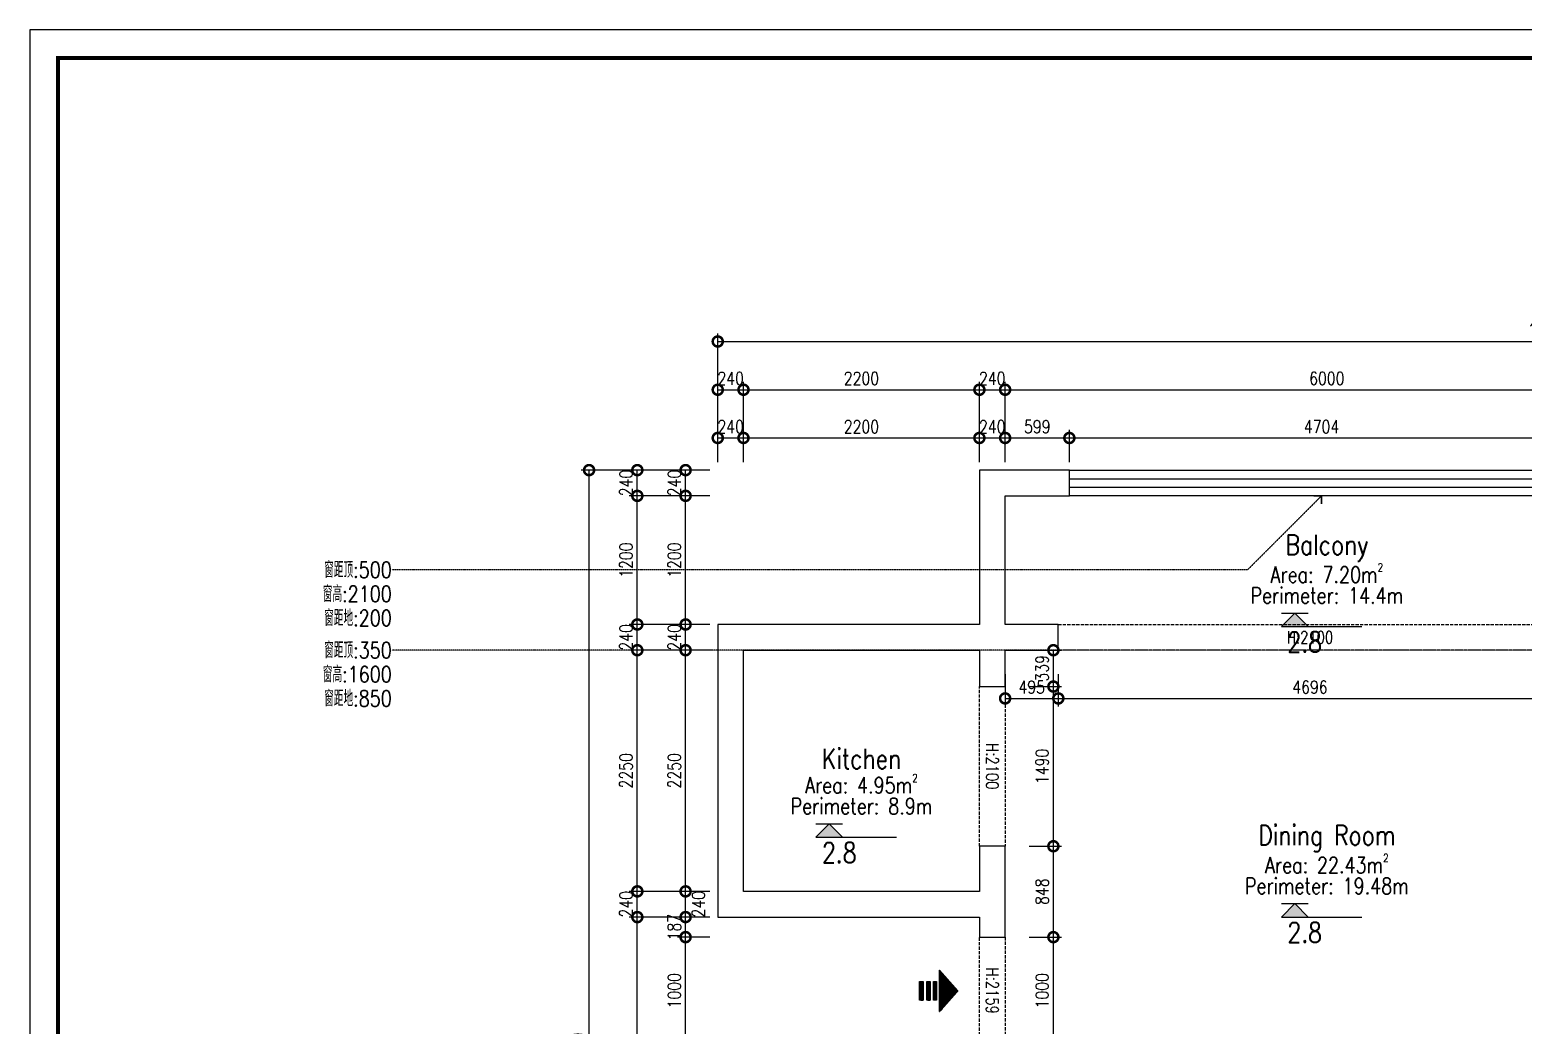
# Model space of a CAD drawing. Header units: millimetres. Extents: x 0 to 211505, y 0 to 22276.
# Drawn here: x 0 to 13926, y 12990 to 22276 of the extents above; entities that cross this region are included whole.
import ezdxf
from ezdxf import colors
from ezdxf.entities.mleader import LeaderData, LeaderLine
from ezdxf.enums import TextEntityAlignment as Align
from ezdxf.math import Vec2, Vec3

# ---------------------------------------------------------------- set-up
doc = ezdxf.new("R2010")
doc.units = ezdxf.units.MM
doc.linetypes.add('DASHED_JURAN', pattern=[3.75, 2.5, -1.25])
doc.linetypes.add('HIDDEN_JURAN', pattern=[1.4, 1, -0.4])
for name, color, linetype in [('P-其他元素', 1, 'Continuous'), ('P-墙体', 160, 'Continuous'), ('P-墙洞', 14, 'HIDDEN_JURAN'), ('P-房间名', 2, 'Continuous'), ('P-房间属性', 2, 'Continuous'), ('P-标注', 44, 'Continuous'), ('P-标高', 1, 'Continuous'), ('P-玻璃窗', 136, 'Continuous'), ('V-文字', 50, 'Continuous')]:
    doc.layers.add(name, color=color, linetype=linetype)
doc.styles.add('标准', font='simplex.shx', dxfattribs={"width": 0.8, "bigfont": 'gbcbig.shx'})
doc.dimstyles.new('sjj_1-075', dxfattribs={"dimscale": 75, "dimtxt": 1.6, "dimasz": 2.5, "dimexe": 1, "dimexo": 1, "dimgap": 0.6, "dimtad": 1, "dimdec": 0, "dimzin": 12, "dimdsep": 46, "dimtxsty": '标准', "dimblk": 'DOTSMALL', "dimblk1": 'DOTSMALL', "dimblk2": 'DOTSMALL', "dimcen": 0.125, "dimclrd": 3, "dimclre": 3, "dimclrt": 14, "dimadec": 0, "dimazin": 0, "dimtfac": 1, "dimtdec": 0, "dimtix": 1, "dimtmove": 2, "dimatfit": 3, "dimldrblk": 'DOTSMALL', "dimfxl": 6, "dimfxlon": 1, "dimtvp": 1, "dimtolj": 1, "dimtzin": 0, "dimarcsym": 0})
pattern_1 = [(135, (-41924.8837, 660.13651), (-0.05303300859, -0.05303300859), [])]

# ---------------------------------------------------------------- blocks, each defined once
blk = doc.blocks.new('sjj_进门方向')
h = blk.add_hatch()
h.set_pattern_fill('ANSI31', color=250, scale=0.6, angle=90, style=0)
h.set_pattern_definition(pattern_1)
h.paths.add_polyline_path([(-192, 9), (0, 180), (193, 9)])
h = blk.add_hatch()
h.set_pattern_fill('ANSI31', color=250, scale=0.6, angle=90, style=0)
h.set_pattern_definition(pattern_1)
h.paths.add_polyline_path([(88, -20), (-87, -20), (-87, -49), (88, -49)])
h = blk.add_hatch()
h.set_pattern_fill('ANSI31', color=250, scale=0.6, angle=90, style=0)
h.set_pattern_definition(pattern_1)
h.paths.add_polyline_path([(-87, -145), (88, -145), (88, -180), (-87, -180)])
h.paths.add_polyline_path([(-87, -81), (88, -81), (88, -110), (-87, -110)])
blk.add_lwpolyline([(-193, 9), (0, 180), (193, 9), (-193, 9)])
for points in [[(-87, -20), (87, -20), (87, -49), (-87, -49)], [(-87, -81), (87, -81), (87, -110), (-87, -110)], [(-87, -145), (87, -145), (87, -180), (-87, -180)]]:
    blk.add_lwpolyline(points, close=True)
blk = doc.blocks.new('_DotSmall')
at = {"color": 0, "linetype": 'ByBlock', "const_width": 0.5}
blk.add_lwpolyline([(-0.0625, 0, 1), (0.0625, 0, 1)], format="xyb", close=True, dxfattribs=at)
blk = doc.blocks.new('*D1277')
at = {"layer": 'DEFPOINTS', "color": 0}
for p in [(5215, 18168), (5665, 18168), (5665, 7258)]:
    blk.add_point(p, dxfattribs=at)
at = {"layer": 'P-标注', "color": 3, "lineweight": -2}
for p, q in [((5590, 18168), (5140, 18168)), ((5215, 7258), (5215, 18168)), ((5590, 7258), (5140, 7258))]:
    blk.add_line(p, q, dxfattribs=at)
at = {"layer": 'P-标注', "color": 3, "lineweight": -2, "xscale": 187.5, "yscale": 187.5, "zscale": 187.5}
for p, rotation in [((5215, 18168), 89.99998127603168), ((5215, 7258), 269.9999812760316)]:
    blk.add_blockref('_DotSmall', p, dxfattribs=dict(at, rotation=rotation))
at = {"layer": 'P-标注', "color": 14, "insert": (5110, 12713), "char_height": 120, "attachment_point": 5, "rotation": 90, "style": '标准'}
blk.add_mtext('\\A1;10910', dxfattribs=at)
blk = doc.blocks.new('*D1278')
at = {"layer": 'DEFPOINTS', "color": 0}
for p in [(21935, 19368), (6415, 18918), (21935, 18918)]:
    blk.add_point(p, dxfattribs=at)
at = {"layer": 'P-标注', "color": 3, "lineweight": -2}
for p, q in [((6415, 18993), (6415, 19443)), ((6415, 19368), (21935, 19368)), ((21935, 18993), (21935, 19443))]:
    blk.add_line(p, q, dxfattribs=at)
at = {"layer": 'P-标注', "color": 3, "lineweight": -2, "xscale": 187.5, "yscale": 187.5, "zscale": 187.5, "rotation": 180}
blk.add_blockref('_DotSmall', (6415, 19368), dxfattribs=at)
at = {"layer": 'P-标注', "color": 3, "lineweight": -2, "xscale": 187.5, "yscale": 187.5, "zscale": 187.5}
blk.add_blockref('_DotSmall', (21935, 19368), dxfattribs=at)
at = {"layer": 'P-标注', "color": 14, "insert": (14175, 19473), "char_height": 120, "attachment_point": 5, "style": '标准'}
blk.add_mtext('\\A1;15520', dxfattribs=at)
blk = doc.blocks.new('*D1281')
at = {"layer": 'DEFPOINTS', "color": 0}
for p in [(5665, 13998), (6115, 13998), (6115, 7258)]:
    blk.add_point(p, dxfattribs=at)
at = {"layer": 'P-标注', "color": 3, "lineweight": -2}
for p, q in [((6040, 13998), (5590, 13998)), ((5665, 7258), (5665, 13998)), ((6040, 7258), (5590, 7258))]:
    blk.add_line(p, q, dxfattribs=at)
at = {"layer": 'P-标注', "color": 3, "lineweight": -2, "xscale": 187.5, "yscale": 187.5, "zscale": 187.5}
for p, rotation in [((5665, 13998), 89.99998127603168), ((5665, 7258), 269.9999812760316)]:
    blk.add_blockref('_DotSmall', p, dxfattribs=dict(at, rotation=rotation))
at = {"layer": 'P-标注', "color": 14, "insert": (5560, 10628), "char_height": 120, "attachment_point": 5, "rotation": 90, "style": '标准'}
blk.add_mtext('\\A1;6740', dxfattribs=at)
blk = doc.blocks.new('*D1282')
at = {"layer": 'DEFPOINTS', "color": 0}
for p in [(5665, 14238), (6115, 14238), (6115, 13998)]:
    blk.add_point(p, dxfattribs=at)
at = {"layer": 'P-标注', "color": 3, "lineweight": -2}
for p, q in [((6040, 14238), (5590, 14238)), ((5665, 13998), (5665, 14238)), ((6040, 13998), (5590, 13998))]:
    blk.add_line(p, q, dxfattribs=at)
at = {"layer": 'P-标注', "color": 3, "lineweight": -2, "xscale": 187.5, "yscale": 187.5, "zscale": 187.5}
for p, rotation in [((5665, 14238), 269.9999812760317), ((5665, 13998), 89.99998127603172)]:
    blk.add_blockref('_DotSmall', p, dxfattribs=dict(at, rotation=rotation))
at = {"layer": 'P-标注', "color": 14, "insert": (5560, 14118), "char_height": 120, "attachment_point": 5, "rotation": 90, "style": '标准'}
blk.add_mtext('\\A1;240', dxfattribs=at)
blk = doc.blocks.new('*D1283')
at = {"layer": 'DEFPOINTS', "color": 0}
for p in [(5665, 16488), (6115, 16488), (6115, 14238)]:
    blk.add_point(p, dxfattribs=at)
at = {"layer": 'P-标注', "color": 3, "lineweight": -2}
for p, q in [((6040, 16488), (5590, 16488)), ((5665, 14238), (5665, 16488)), ((6040, 14238), (5590, 14238))]:
    blk.add_line(p, q, dxfattribs=at)
at = {"layer": 'P-标注', "color": 3, "lineweight": -2, "xscale": 187.5, "yscale": 187.5, "zscale": 187.5}
for p, rotation in [((5665, 16488), 89.99998127603168), ((5665, 14238), 269.9999812760316)]:
    blk.add_blockref('_DotSmall', p, dxfattribs=dict(at, rotation=rotation))
at = {"layer": 'P-标注', "color": 14, "insert": (5560, 15363), "char_height": 120, "attachment_point": 5, "rotation": 90, "style": '标准'}
blk.add_mtext('\\A1;2250', dxfattribs=at)
blk = doc.blocks.new('*D1284')
at = {"layer": 'DEFPOINTS', "color": 0}
for p in [(5665, 16728), (6115, 16728), (6115, 16488)]:
    blk.add_point(p, dxfattribs=at)
at = {"layer": 'P-标注', "color": 3, "lineweight": -2}
for p, q in [((6040, 16728), (5590, 16728)), ((5665, 16488), (5665, 16728)), ((6040, 16488), (5590, 16488))]:
    blk.add_line(p, q, dxfattribs=at)
at = {"layer": 'P-标注', "color": 3, "lineweight": -2, "xscale": 187.5, "yscale": 187.5, "zscale": 187.5}
for p, rotation in [((5665, 16728), 269.9999812760317), ((5665, 16488), 89.99998127603172)]:
    blk.add_blockref('_DotSmall', p, dxfattribs=dict(at, rotation=rotation))
at = {"layer": 'P-标注', "color": 14, "insert": (5560, 16608), "char_height": 120, "attachment_point": 5, "rotation": 90, "style": '标准'}
blk.add_mtext('\\A1;240', dxfattribs=at)
blk = doc.blocks.new('*D1285')
at = {"layer": 'DEFPOINTS', "color": 0}
for p in [(5665, 17928), (6115, 17928), (6115, 16728)]:
    blk.add_point(p, dxfattribs=at)
at = {"layer": 'P-标注', "color": 3, "lineweight": -2}
for p, q in [((6040, 17928), (5590, 17928)), ((5665, 16728), (5665, 17928)), ((6040, 16728), (5590, 16728))]:
    blk.add_line(p, q, dxfattribs=at)
at = {"layer": 'P-标注', "color": 3, "lineweight": -2, "xscale": 187.5, "yscale": 187.5, "zscale": 187.5}
for p, rotation in [((5665, 17928), 89.99998127603168), ((5665, 16728), 269.9999812760317)]:
    blk.add_blockref('_DotSmall', p, dxfattribs=dict(at, rotation=rotation))
at = {"layer": 'P-标注', "color": 14, "insert": (5560, 17328), "char_height": 120, "attachment_point": 5, "rotation": 90, "style": '标准'}
blk.add_mtext('\\A1;1200', dxfattribs=at)
blk = doc.blocks.new('*D1286')
at = {"layer": 'DEFPOINTS', "color": 0}
for p in [(5665, 18168), (6115, 18168), (6115, 17928)]:
    blk.add_point(p, dxfattribs=at)
at = {"layer": 'P-标注', "color": 3, "lineweight": -2}
for p, q in [((6040, 18168), (5590, 18168)), ((5665, 17928), (5665, 18168)), ((6040, 17928), (5590, 17928))]:
    blk.add_line(p, q, dxfattribs=at)
at = {"layer": 'P-标注', "color": 3, "lineweight": -2, "xscale": 187.5, "yscale": 187.5, "zscale": 187.5}
for p, rotation in [((5665, 18168), 269.9999812760317), ((5665, 17928), 89.99998127603172)]:
    blk.add_blockref('_DotSmall', p, dxfattribs=dict(at, rotation=rotation))
at = {"layer": 'P-标注', "color": 14, "insert": (5560, 18048), "char_height": 120, "attachment_point": 5, "rotation": 90, "style": '标准'}
blk.add_mtext('\\A1;240', dxfattribs=at)
blk = doc.blocks.new('*D1287')
at = {"layer": 'DEFPOINTS', "color": 0}
for p in [(6655, 18918), (6415, 18468), (6655, 18468)]:
    blk.add_point(p, dxfattribs=at)
at = {"layer": 'P-标注', "color": 3, "lineweight": -2}
for p, q in [((6415, 18543), (6415, 18993)), ((6655, 18543), (6655, 18993)), ((6415, 18918), (6655, 18918))]:
    blk.add_line(p, q, dxfattribs=at)
at = {"layer": 'P-标注', "color": 3, "lineweight": -2, "xscale": 187.5, "yscale": 187.5, "zscale": 187.5}
blk.add_blockref('_DotSmall', (6415, 18918), dxfattribs=at)
at = {"layer": 'P-标注', "color": 3, "lineweight": -2, "xscale": 187.5, "yscale": 187.5, "zscale": 187.5, "rotation": 180}
blk.add_blockref('_DotSmall', (6655, 18918), dxfattribs=at)
at = {"layer": 'P-标注', "color": 14, "insert": (6535, 19023), "char_height": 120, "attachment_point": 5, "style": '标准'}
blk.add_mtext('\\A1;240', dxfattribs=at)
blk = doc.blocks.new('*D1288')
at = {"layer": 'DEFPOINTS', "color": 0}
for p in [(8855, 18918), (6655, 18468), (8855, 18468)]:
    blk.add_point(p, dxfattribs=at)
at = {"layer": 'P-标注', "color": 3, "lineweight": -2}
for p, q in [((6655, 18543), (6655, 18993)), ((8855, 18543), (8855, 18993)), ((6655, 18918), (8855, 18918))]:
    blk.add_line(p, q, dxfattribs=at)
at = {"layer": 'P-标注', "color": 3, "lineweight": -2, "xscale": 187.5, "yscale": 187.5, "zscale": 187.5, "rotation": 180}
blk.add_blockref('_DotSmall', (6655, 18918), dxfattribs=at)
at = {"layer": 'P-标注', "color": 3, "lineweight": -2, "xscale": 187.5, "yscale": 187.5, "zscale": 187.5}
blk.add_blockref('_DotSmall', (8855, 18918), dxfattribs=at)
at = {"layer": 'P-标注', "color": 14, "insert": (7755, 19023), "char_height": 120, "attachment_point": 5, "style": '标准'}
blk.add_mtext('\\A1;2200', dxfattribs=at)
blk = doc.blocks.new('*D1289')
at = {"layer": 'DEFPOINTS', "color": 0}
for p in [(9095, 18918), (8855, 18468), (9095, 18468)]:
    blk.add_point(p, dxfattribs=at)
at = {"layer": 'P-标注', "color": 3, "lineweight": -2}
for p, q in [((8855, 18543), (8855, 18993)), ((9095, 18543), (9095, 18993)), ((8855, 18918), (9095, 18918))]:
    blk.add_line(p, q, dxfattribs=at)
at = {"layer": 'P-标注', "color": 3, "lineweight": -2, "xscale": 187.5, "yscale": 187.5, "zscale": 187.5}
blk.add_blockref('_DotSmall', (8855, 18918), dxfattribs=at)
at = {"layer": 'P-标注', "color": 3, "lineweight": -2, "xscale": 187.5, "yscale": 187.5, "zscale": 187.5, "rotation": 180}
blk.add_blockref('_DotSmall', (9095, 18918), dxfattribs=at)
at = {"layer": 'P-标注', "color": 14, "insert": (8975, 19023), "char_height": 120, "attachment_point": 5, "style": '标准'}
blk.add_mtext('\\A1;240', dxfattribs=at)
blk = doc.blocks.new('*D1290')
at = {"layer": 'DEFPOINTS', "color": 0}
for p in [(15095, 18918), (9095, 18468), (15095, 18468)]:
    blk.add_point(p, dxfattribs=at)
at = {"layer": 'P-标注', "color": 3, "lineweight": -2}
for p, q in [((9095, 18543), (9095, 18993)), ((15095, 18543), (15095, 18993)), ((9095, 18918), (15095, 18918))]:
    blk.add_line(p, q, dxfattribs=at)
at = {"layer": 'P-标注', "color": 3, "lineweight": -2, "xscale": 187.5, "yscale": 187.5, "zscale": 187.5, "rotation": 180}
blk.add_blockref('_DotSmall', (9095, 18918), dxfattribs=at)
at = {"layer": 'P-标注', "color": 3, "lineweight": -2, "xscale": 187.5, "yscale": 187.5, "zscale": 187.5}
blk.add_blockref('_DotSmall', (15095, 18918), dxfattribs=at)
at = {"layer": 'P-标注', "color": 14, "insert": (12095, 19023), "char_height": 120, "attachment_point": 5, "style": '标准'}
blk.add_mtext('\\A1;6000', dxfattribs=at)
blk = doc.blocks.new('*D1316')
at = {"layer": 'DEFPOINTS', "color": 0}
for p in [(6115, 13811), (6415, 13811), (6415, 12811)]:
    blk.add_point(p, dxfattribs=at)
at = {"layer": 'P-标注', "color": 3, "lineweight": -2}
for p, q in [((6340, 13811), (6040, 13811)), ((6115, 12811), (6115, 13811)), ((6340, 12811), (6040, 12811))]:
    blk.add_line(p, q, dxfattribs=at)
at = {"layer": 'P-标注', "color": 3, "lineweight": -2, "xscale": 187.5, "yscale": 187.5, "zscale": 187.5}
for p, rotation in [((6115, 13811), 89.99998127603165), ((6115, 12811), 269.9999812760316)]:
    blk.add_blockref('_DotSmall', p, dxfattribs=dict(at, rotation=rotation))
at = {"layer": 'P-标注', "color": 14, "insert": (6010, 13311), "char_height": 120, "attachment_point": 5, "rotation": 90, "style": '标准'}
blk.add_mtext('\\A1;1000', dxfattribs=at)
blk = doc.blocks.new('*D1317')
at = {"layer": 'DEFPOINTS', "color": 0}
for p in [(6115, 13998), (6415, 13998), (6415, 13811)]:
    blk.add_point(p, dxfattribs=at)
at = {"layer": 'P-标注', "color": 3, "lineweight": -2}
for p, q in [((6340, 13998), (6040, 13998)), ((6115, 13811), (6115, 13998)), ((6340, 13811), (6040, 13811))]:
    blk.add_line(p, q, dxfattribs=at)
at = {"layer": 'P-标注', "color": 3, "lineweight": -2, "xscale": 187.5, "yscale": 187.5, "zscale": 187.5}
for p, rotation in [((6115, 13998), 269.9999812760316), ((6115, 13811), 89.99998127603162)]:
    blk.add_blockref('_DotSmall', p, dxfattribs=dict(at, rotation=rotation))
at = {"layer": 'P-标注', "color": 14, "insert": (6010, 13904), "char_height": 120, "attachment_point": 5, "rotation": 90, "style": '标准'}
blk.add_mtext('\\A1;187', dxfattribs=at)
blk = doc.blocks.new('*D1318')
at = {"layer": 'DEFPOINTS', "color": 0}
for p in [(6115, 14238), (6415, 14238), (6415, 13998)]:
    blk.add_point(p, dxfattribs=at)
at = {"layer": 'P-标注', "color": 3, "lineweight": -2}
for p, q in [((6340, 14238), (6040, 14238)), ((6115, 13998), (6115, 14238)), ((6340, 13998), (6040, 13998))]:
    blk.add_line(p, q, dxfattribs=at)
at = {"layer": 'P-标注', "color": 3, "lineweight": -2, "xscale": 187.5, "yscale": 187.5, "zscale": 187.5}
for p, rotation in [((6115, 14238), 89.99998127603172), ((6115, 13998), 269.9999812760317)]:
    blk.add_blockref('_DotSmall', p, dxfattribs=dict(at, rotation=rotation))
at = {"layer": 'P-标注', "color": 14, "insert": (6235, 14118), "char_height": 120, "attachment_point": 5, "rotation": 90, "style": '标准'}
blk.add_mtext('\\A1;240', dxfattribs=at)
blk = doc.blocks.new('*D1319')
at = {"layer": 'DEFPOINTS', "color": 0}
for p in [(6115, 16488), (6415, 16488), (6415, 14238)]:
    blk.add_point(p, dxfattribs=at)
at = {"layer": 'P-标注', "color": 3, "lineweight": -2}
for p, q in [((6340, 16488), (6040, 16488)), ((6115, 14238), (6115, 16488)), ((6340, 14238), (6040, 14238))]:
    blk.add_line(p, q, dxfattribs=at)
at = {"layer": 'P-标注', "color": 3, "lineweight": -2, "xscale": 187.5, "yscale": 187.5, "zscale": 187.5}
for p, rotation in [((6115, 16488), 89.99998127603168), ((6115, 14238), 269.9999812760316)]:
    blk.add_blockref('_DotSmall', p, dxfattribs=dict(at, rotation=rotation))
at = {"layer": 'P-标注', "color": 14, "insert": (6010, 15363), "char_height": 120, "attachment_point": 5, "rotation": 90, "style": '标准'}
blk.add_mtext('\\A1;2250', dxfattribs=at)
blk = doc.blocks.new('*D1320')
at = {"layer": 'DEFPOINTS', "color": 0}
for p in [(6115, 16728), (6415, 16728), (6415, 16488)]:
    blk.add_point(p, dxfattribs=at)
at = {"layer": 'P-标注', "color": 3, "lineweight": -2}
for p, q in [((6340, 16728), (6040, 16728)), ((6115, 16488), (6115, 16728)), ((6340, 16488), (6040, 16488))]:
    blk.add_line(p, q, dxfattribs=at)
at = {"layer": 'P-标注', "color": 3, "lineweight": -2, "xscale": 187.5, "yscale": 187.5, "zscale": 187.5}
for p, rotation in [((6115, 16728), 269.9999812760317), ((6115, 16488), 89.99998127603172)]:
    blk.add_blockref('_DotSmall', p, dxfattribs=dict(at, rotation=rotation))
at = {"layer": 'P-标注', "color": 14, "insert": (6010, 16608), "char_height": 120, "attachment_point": 5, "rotation": 90, "style": '标准'}
blk.add_mtext('\\A1;240', dxfattribs=at)
blk = doc.blocks.new('*D1321')
at = {"layer": 'DEFPOINTS', "color": 0}
for p in [(6115, 17928), (6415, 17928), (6415, 16728)]:
    blk.add_point(p, dxfattribs=at)
at = {"layer": 'P-标注', "color": 3, "lineweight": -2}
for p, q in [((6340, 17928), (6040, 17928)), ((6115, 16728), (6115, 17928)), ((6340, 16728), (6040, 16728))]:
    blk.add_line(p, q, dxfattribs=at)
at = {"layer": 'P-标注', "color": 3, "lineweight": -2, "xscale": 187.5, "yscale": 187.5, "zscale": 187.5}
for p, rotation in [((6115, 17928), 89.99998127603168), ((6115, 16728), 269.9999812760317)]:
    blk.add_blockref('_DotSmall', p, dxfattribs=dict(at, rotation=rotation))
at = {"layer": 'P-标注', "color": 14, "insert": (6010, 17328), "char_height": 120, "attachment_point": 5, "rotation": 90, "style": '标准'}
blk.add_mtext('\\A1;1200', dxfattribs=at)
blk = doc.blocks.new('*D1322')
at = {"layer": 'DEFPOINTS', "color": 0}
for p in [(6115, 18168), (6415, 18168), (6415, 17928)]:
    blk.add_point(p, dxfattribs=at)
at = {"layer": 'P-标注', "color": 3, "lineweight": -2}
for p, q in [((6340, 18168), (6040, 18168)), ((6115, 17928), (6115, 18168)), ((6340, 17928), (6040, 17928))]:
    blk.add_line(p, q, dxfattribs=at)
at = {"layer": 'P-标注', "color": 3, "lineweight": -2, "xscale": 187.5, "yscale": 187.5, "zscale": 187.5}
for p, rotation in [((6115, 18168), 269.9999812760317), ((6115, 17928), 89.99998127603172)]:
    blk.add_blockref('_DotSmall', p, dxfattribs=dict(at, rotation=rotation))
at = {"layer": 'P-标注', "color": 14, "insert": (6010, 18048), "char_height": 120, "attachment_point": 5, "rotation": 90, "style": '标准'}
blk.add_mtext('\\A1;240', dxfattribs=at)
blk = doc.blocks.new('*D1323')
at = {"layer": 'DEFPOINTS', "color": 0}
for p in [(6655, 18468), (6415, 18168), (6655, 18168)]:
    blk.add_point(p, dxfattribs=at)
at = {"layer": 'P-标注', "color": 3, "lineweight": -2}
for p, q in [((6415, 18243), (6415, 18543)), ((6655, 18243), (6655, 18543)), ((6415, 18468), (6655, 18468))]:
    blk.add_line(p, q, dxfattribs=at)
at = {"layer": 'P-标注', "color": 3, "lineweight": -2, "xscale": 187.5, "yscale": 187.5, "zscale": 187.5}
blk.add_blockref('_DotSmall', (6415, 18468), dxfattribs=at)
at = {"layer": 'P-标注', "color": 3, "lineweight": -2, "xscale": 187.5, "yscale": 187.5, "zscale": 187.5, "rotation": 180}
blk.add_blockref('_DotSmall', (6655, 18468), dxfattribs=at)
at = {"layer": 'P-标注', "color": 14, "insert": (6535, 18573), "char_height": 120, "attachment_point": 5, "style": '标准'}
blk.add_mtext('\\A1;240', dxfattribs=at)
blk = doc.blocks.new('*D1324')
at = {"layer": 'DEFPOINTS', "color": 0}
for p in [(8855, 18468), (6655, 18168), (8855, 18168)]:
    blk.add_point(p, dxfattribs=at)
at = {"layer": 'P-标注', "color": 3, "lineweight": -2}
for p, q in [((6655, 18243), (6655, 18543)), ((8855, 18243), (8855, 18543)), ((6655, 18468), (8855, 18468))]:
    blk.add_line(p, q, dxfattribs=at)
at = {"layer": 'P-标注', "color": 3, "lineweight": -2, "xscale": 187.5, "yscale": 187.5, "zscale": 187.5, "rotation": 180}
blk.add_blockref('_DotSmall', (6655, 18468), dxfattribs=at)
at = {"layer": 'P-标注', "color": 3, "lineweight": -2, "xscale": 187.5, "yscale": 187.5, "zscale": 187.5}
blk.add_blockref('_DotSmall', (8855, 18468), dxfattribs=at)
at = {"layer": 'P-标注', "color": 14, "insert": (7755, 18573), "char_height": 120, "attachment_point": 5, "style": '标准'}
blk.add_mtext('\\A1;2200', dxfattribs=at)
blk = doc.blocks.new('*D1325')
at = {"layer": 'DEFPOINTS', "color": 0}
for p in [(9095, 18468), (8855, 18168), (9095, 18168)]:
    blk.add_point(p, dxfattribs=at)
at = {"layer": 'P-标注', "color": 3, "lineweight": -2}
for p, q in [((8855, 18243), (8855, 18543)), ((9095, 18243), (9095, 18543)), ((8855, 18468), (9095, 18468))]:
    blk.add_line(p, q, dxfattribs=at)
at = {"layer": 'P-标注', "color": 3, "lineweight": -2, "xscale": 187.5, "yscale": 187.5, "zscale": 187.5}
blk.add_blockref('_DotSmall', (8855, 18468), dxfattribs=at)
at = {"layer": 'P-标注', "color": 3, "lineweight": -2, "xscale": 187.5, "yscale": 187.5, "zscale": 187.5, "rotation": 180}
blk.add_blockref('_DotSmall', (9095, 18468), dxfattribs=at)
at = {"layer": 'P-标注', "color": 14, "insert": (8975, 18573), "char_height": 120, "attachment_point": 5, "style": '标准'}
blk.add_mtext('\\A1;240', dxfattribs=at)
blk = doc.blocks.new('*D1326')
at = {"layer": 'DEFPOINTS', "color": 0}
for p in [(9694, 18468), (9095, 18168), (9694, 18168)]:
    blk.add_point(p, dxfattribs=at)
at = {"layer": 'P-标注', "color": 3, "lineweight": -2}
for p, q in [((9095, 18243), (9095, 18543)), ((9694, 18243), (9694, 18543)), ((9095, 18468), (9694, 18468))]:
    blk.add_line(p, q, dxfattribs=at)
at = {"layer": 'P-标注', "color": 3, "lineweight": -2, "xscale": 187.5, "yscale": 187.5, "zscale": 187.5, "rotation": 180}
blk.add_blockref('_DotSmall', (9095, 18468), dxfattribs=at)
at = {"layer": 'P-标注', "color": 3, "lineweight": -2, "xscale": 187.5, "yscale": 187.5, "zscale": 187.5}
blk.add_blockref('_DotSmall', (9694, 18468), dxfattribs=at)
at = {"layer": 'P-标注', "color": 14, "insert": (9395, 18573), "char_height": 120, "attachment_point": 5, "style": '标准'}
blk.add_mtext('\\A1;599', dxfattribs=at)
blk = doc.blocks.new('*D1327')
at = {"layer": 'DEFPOINTS', "color": 0}
for p in [(14398, 18468), (9694, 18168), (14398, 18168)]:
    blk.add_point(p, dxfattribs=at)
at = {"layer": 'P-标注', "color": 3, "lineweight": -2}
for p, q in [((9694, 18243), (9694, 18543)), ((14398, 18243), (14398, 18543)), ((9694, 18468), (14398, 18468))]:
    blk.add_line(p, q, dxfattribs=at)
at = {"layer": 'P-标注', "color": 3, "lineweight": -2, "xscale": 187.5, "yscale": 187.5, "zscale": 187.5, "rotation": 180}
blk.add_blockref('_DotSmall', (9694, 18468), dxfattribs=at)
at = {"layer": 'P-标注', "color": 3, "lineweight": -2, "xscale": 187.5, "yscale": 187.5, "zscale": 187.5}
blk.add_blockref('_DotSmall', (14398, 18468), dxfattribs=at)
at = {"layer": 'P-标注', "color": 14, "insert": (12046, 18573), "char_height": 120, "attachment_point": 5, "style": '标准'}
blk.add_mtext('\\A1;4704', dxfattribs=at)
blk = doc.blocks.new('*D1364')
at = {"layer": 'DEFPOINTS', "color": 0}
for p in [(9245, 13811), (9545, 13811), (9245, 12811)]:
    blk.add_point(p, dxfattribs=at)
at = {"layer": 'P-标注', "color": 3, "lineweight": -2}
for p, q in [((9320, 13811), (9620, 13811)), ((9545, 12811), (9545, 13811)), ((9320, 12811), (9620, 12811))]:
    blk.add_line(p, q, dxfattribs=at)
at = {"layer": 'P-标注', "color": 3, "lineweight": -2, "xscale": 187.5, "yscale": 187.5, "zscale": 187.5}
for p, rotation in [((9545, 13811), 89.9999812760317), ((9545, 12811), 269.9999812760317)]:
    blk.add_blockref('_DotSmall', p, dxfattribs=dict(at, rotation=rotation))
at = {"layer": 'P-标注', "color": 14, "insert": (9440, 13311), "char_height": 120, "attachment_point": 5, "rotation": 90, "style": '标准'}
blk.add_mtext('\\A1;1000', dxfattribs=at)
blk = doc.blocks.new('*D1365')
at = {"layer": 'DEFPOINTS', "color": 0}
for p in [(9245, 14659), (9545, 14659), (9245, 13811)]:
    blk.add_point(p, dxfattribs=at)
at = {"layer": 'P-标注', "color": 3, "lineweight": -2}
for p, q in [((9320, 14659), (9620, 14659)), ((9545, 13811), (9545, 14659)), ((9320, 13811), (9620, 13811))]:
    blk.add_line(p, q, dxfattribs=at)
at = {"layer": 'P-标注', "color": 3, "lineweight": -2, "xscale": 187.5, "yscale": 187.5, "zscale": 187.5}
for p, rotation in [((9545, 14659), 89.99998127603165), ((9545, 13811), 269.9999812760316)]:
    blk.add_blockref('_DotSmall', p, dxfattribs=dict(at, rotation=rotation))
at = {"layer": 'P-标注', "color": 14, "insert": (9440, 14235), "char_height": 120, "attachment_point": 5, "rotation": 90, "style": '标准'}
blk.add_mtext('\\A1;848', dxfattribs=at)
blk = doc.blocks.new('*D1366')
at = {"layer": 'DEFPOINTS', "color": 0}
for p in [(9245, 16149), (9545, 16149), (9245, 14659)]:
    blk.add_point(p, dxfattribs=at)
at = {"layer": 'P-标注', "color": 3, "lineweight": -2}
for p, q in [((9320, 16149), (9620, 16149)), ((9545, 14659), (9545, 16149)), ((9320, 14659), (9620, 14659))]:
    blk.add_line(p, q, dxfattribs=at)
at = {"layer": 'P-标注', "color": 3, "lineweight": -2, "xscale": 187.5, "yscale": 187.5, "zscale": 187.5}
for p, rotation in [((9545, 16149), 89.99998127603163), ((9545, 14659), 269.9999812760316)]:
    blk.add_blockref('_DotSmall', p, dxfattribs=dict(at, rotation=rotation))
at = {"layer": 'P-标注', "color": 14, "insert": (9440, 15404), "char_height": 120, "attachment_point": 5, "rotation": 90, "style": '标准'}
blk.add_mtext('\\A1;1490', dxfattribs=at)
blk = doc.blocks.new('*D1367')
at = {"layer": 'DEFPOINTS', "color": 0}
for p in [(9245, 16488), (9545, 16488), (9245, 16149)]:
    blk.add_point(p, dxfattribs=at)
at = {"layer": 'P-标注', "color": 3, "lineweight": -2}
for p, q in [((9320, 16488), (9620, 16488)), ((9545, 16149), (9545, 16488)), ((9320, 16149), (9620, 16149))]:
    blk.add_line(p, q, dxfattribs=at)
at = {"layer": 'P-标注', "color": 3, "lineweight": -2, "xscale": 187.5, "yscale": 187.5, "zscale": 187.5}
for p, rotation in [((9545, 16488), 89.99998127603159), ((9545, 16149), 269.9999812760316)]:
    blk.add_blockref('_DotSmall', p, dxfattribs=dict(at, rotation=rotation))
at = {"layer": 'P-标注', "color": 14, "insert": (9440, 16319), "char_height": 120, "attachment_point": 5, "rotation": 90, "style": '标准'}
blk.add_mtext('\\A1;339', dxfattribs=at)
blk = doc.blocks.new('*D1368')
at = {"layer": 'DEFPOINTS', "color": 0}
for p in [(9095, 16338), (9591, 16338), (9591, 16038)]:
    blk.add_point(p, dxfattribs=at)
at = {"layer": 'P-标注', "color": 3, "lineweight": -2}
for p, q in [((9095, 16263), (9095, 15963)), ((9591, 16263), (9591, 15963)), ((9095, 16038), (9591, 16038))]:
    blk.add_line(p, q, dxfattribs=at)
at = {"layer": 'P-标注', "color": 3, "lineweight": -2, "xscale": 187.5, "yscale": 187.5, "zscale": 187.5, "rotation": 180}
blk.add_blockref('_DotSmall', (9095, 16038), dxfattribs=at)
at = {"layer": 'P-标注', "color": 3, "lineweight": -2, "xscale": 187.5, "yscale": 187.5, "zscale": 187.5}
blk.add_blockref('_DotSmall', (9591, 16038), dxfattribs=at)
at = {"layer": 'P-标注', "color": 14, "insert": (9343, 16143), "char_height": 120, "attachment_point": 5, "style": '标准'}
blk.add_mtext('\\A1;495', dxfattribs=at)
blk = doc.blocks.new('*D1369')
at = {"layer": 'DEFPOINTS', "color": 0}
for p in [(9591, 16338), (14286, 16338), (14286, 16038)]:
    blk.add_point(p, dxfattribs=at)
at = {"layer": 'P-标注', "color": 3, "lineweight": -2}
for p, q in [((9591, 16263), (9591, 15963)), ((14286, 16263), (14286, 15963)), ((9591, 16038), (14286, 16038))]:
    blk.add_line(p, q, dxfattribs=at)
at = {"layer": 'P-标注', "color": 3, "lineweight": -2, "xscale": 187.5, "yscale": 187.5, "zscale": 187.5, "rotation": 180}
blk.add_blockref('_DotSmall', (9591, 16038), dxfattribs=at)
at = {"layer": 'P-标注', "color": 3, "lineweight": -2, "xscale": 187.5, "yscale": 187.5, "zscale": 187.5}
blk.add_blockref('_DotSmall', (14286, 16038), dxfattribs=at)
at = {"layer": 'P-标注', "color": 14, "insert": (11938, 16143), "char_height": 120, "attachment_point": 5, "style": '标准'}
blk.add_mtext('\\A1;4696', dxfattribs=at)
blk = doc.blocks.new('home_blk_120')
at = {"layer": 'P-玻璃窗'}
blk.add_lwpolyline([(155518.845291, 29455), (160222.724215, 29455), (160222.724215, 29215), (155518.845291, 29215)], close=True, dxfattribs=at)
for points in [[(155518.845291, 29375), (160222.724215, 29375)], [(155518.845291, 29295), (160222.724215, 29295)]]:
    blk.add_lwpolyline(points, dxfattribs=at)
blk = doc.blocks.new('sjj_顶面高度2')
h = blk.add_hatch(color=14)
h.dxf.hatch_style = 1
h.paths.add_polyline_path([(0, 0), (-1.66, -1.66), (1.66, -1.66)])
at = {"color": 1}
for p, q in [((0, 0), (-1.66, -1.66)), ((-1.66, 0), (1.66, 0)), ((0, 0), (1.66, -1.66)), ((-1.66, -1.66), (8.35, -1.66))]:
    blk.add_line(p, q, dxfattribs=at)
at = {"color": 50, "transparency": 33554687, "style": '标准', "width": 0.8}
blk.add_attdef('t_顶面高度', text='', height=2.5, dxfattribs=at).set_placement((-0.9, -2.33), align=Align.TOP_LEFT)
blk = doc.blocks.new('title_block_a3')
at = {"color": 142}
for p, q in [((420, 297), (0, 297)), ((0, 297), (0, 0))]:
    blk.add_line(p, q, dxfattribs=at)
at = {"color": 142, "const_width": 0.5}
blk.add_lwpolyline([(3.5, 293.5), (416.5, 293.5), (416.5, 3.5), (3.5, 3.5)], close=True, dxfattribs=at)
blk = doc.blocks.new('sjj_arrow')
blk.add_line((0, 0), (-1, 0))
at = {"const_width": 0.2}
blk.add_lwpolyline([(-0.71, -0.71), (0, 0), (-0.71, 0.71)], dxfattribs=at)

msp = doc.modelspace()

# ---------------------------------------------------------------- linework, layer by layer
at = {"layer": 'P-墙体'}
for p, q in [((9694.2, 18167.8), (8855.4, 18167.8)), ((8855.4, 18167.8), (8855.4, 16727.8)), ((9694.2, 17927.8), (9694.2, 18167.8)), ((9095.4, 16727.8), (9095.4, 17927.8)), ((9095.4, 17927.8), (9694.2, 17927.8)), ((8855.4, 16727.8), (6415.4, 16727.8)), ((6415.4, 16727.8), (6415.4, 13997.8)), ((9590.6, 16727.8), (9095.4, 16727.8)), ((9590.6, 16487.8), (9590.6, 16727.8)), ((6655.4, 14237.8), (6655.4, 16487.8)), ((6655.4, 16487.8), (8855.4, 16487.8)), ((8855.4, 16487.8), (8855.4, 16149.2)), ((9095.4, 16149.2), (9095.4, 16487.8)), ((9095.4, 16487.8), (9590.6, 16487.8)), ((8855.4, 16149.2), (9095.4, 16149.2)), ((9095.4, 14659.2), (8855.4, 14659.2)), ((8855.4, 14659.2), (8855.4, 14237.8)), ((9095.4, 13810.9), (9095.4, 14659.2)), ((8855.4, 14237.8), (6655.4, 14237.8)), ((6415.4, 13997.8), (8855.4, 13997.8)), ((8855.4, 13997.8), (8855.4, 13810.9)), ((8855.4, 13810.9), (9095.4, 13810.9))]:
    msp.add_line(p, q, dxfattribs=at)
at = {"layer": 'P-墙洞', "ltscale": 30}
for points in [[(9590.6, 16487.8), (9590.6, 16727.8), (14286.4, 16727.8), (14286.4, 16487.8)], [(9095.4, 14659.2), (8855.4, 14659.2), (8855.4, 16149.2), (9095.4, 16149.2)], [(9095.4, 12810.9), (8855.4, 12810.9), (8855.4, 13810.9), (9095.4, 13810.9)]]:
    msp.add_lwpolyline(points, close=True, dxfattribs=at)

# ---------------------------------------------------------------- block references
at = {"color": 0, "linetype": 'ByBlock', "xscale": 75.00187504687618, "yscale": 75.00187504687618, "zscale": 75.00187504687618}
msp.add_blockref('title_block_a3', (0, 0), dxfattribs=at)
at = {"layer": 'P-其他元素', "color": 0, "linetype": 'ByBlock', "rotation": 270.0000187239684}
msp.add_blockref('sjj_进门方向', (8475.4, 13310.9), dxfattribs=at)
at = {"layer": 'P-标高', "color": 0, "linetype": 'ByBlock', "xscale": 75, "yscale": 75}
for p in [(11795.4, 16832.8), (7455.4, 14867.8), (11795.4, 14123.3)]:
    msp.add_blockref('sjj_顶面高度2', p, dxfattribs=at).add_auto_attribs({'t_顶面高度': '2.8'})
at = {"layer": 'P-玻璃窗', "color": 0, "linetype": 'ByBlock'}
msp.add_blockref('home_blk_120', (-145824.6, -11287.2), dxfattribs=at)

# ---------------------------------------------------------------- texts
at = {"layer": 'P-房间名', "char_height": 187.5, "attachment_point": 5, "style": '标准'}
for s, insert in [('Balcony', (12095.4, 17440.3)), ('Kitchen', (7755.4, 15475.3)), ('Dining Room', (12095.4, 14730.8))]:
    msp.add_mtext(s, dxfattribs=dict(at, insert=insert))
at = {"layer": 'P-房间属性', "char_height": 150, "attachment_point": 5, "style": '标准'}
for s, insert in [('Area: 7.20m\\A2;{\\H0.5x;\\S2^ ;}', (12095.4, 17207.8)), ('Perimeter: 14.4m', (12095.4, 16997.8)), ('Area: 4.95m\\A2;{\\H0.5x;\\S2^ ;}', (7755.4, 15242.8)), ('Perimeter: 8.9m', (7755.4, 15032.8)), ('Area: 22.43m\\A2;{\\H0.5x;\\S2^ ;}', (12095.4, 14498.3)), ('Perimeter: 19.48m', (12095.4, 14288.3))]:
    msp.add_mtext(s, dxfattribs=dict(at, insert=insert))
at = {"layer": 'V-文字', "char_height": 150, "attachment_point": 9, "style": '标准'}
for s, insert in [('窗距顶:500 ', (3375.1, 17162.9)), ('窗高:2100', (3375.1, 16937.9)), ('窗距地:200', (3375.1, 16712.9)), ('窗距顶:350 ', (3375.1, 16412.9)), ('窗高:1600', (3375.1, 16187.9)), ('窗距地:850', (3375.1, 15962.9))]:
    msp.add_mtext(s, dxfattribs=dict(at, insert=insert))
at = {"layer": 'V-文字', "char_height": 112.5, "attachment_point": 5, "style": '标准'}
for s, insert, rotation in [('H:2100', (11938.5, 16607.8), 359.99998), ('H:2100', (8975.4, 15404.2), 270), ('H:2159', (8975.4, 13310.9), 270)]:
    msp.add_mtext(s, dxfattribs=dict(at, insert=insert, rotation=rotation))

# ---------------------------------------------------------------- dimensions: what is measured, and where the dimension line sits
at = {"layer": 'P-标注'}
for base, p1, p2, picture, middle in [((21935.4, 19367.8), (6415.4, 18917.8), (21935.4, 18917.8), '*D1278', (14175.4, 19472.8)), ((6655.4, 18917.8), (6415.4, 18467.8), (6655.4, 18467.8), '*D1287', (6535.4, 19022.8)), ((8855.4, 18917.8), (6655.4, 18467.8), (8855.4, 18467.8), '*D1288', (7755.4, 19022.8)), ((9095.4, 18917.8), (8855.4, 18467.8), (9095.4, 18467.8), '*D1289', (8975.4, 19022.8)), ((15095.4, 18917.8), (9095.4, 18467.8), (15095.4, 18467.8), '*D1290', (12095.4, 19022.8)), ((6655.4, 18467.8), (6415.4, 18167.8), (6655.4, 18167.8), '*D1323', (6535.4, 18572.8)), ((8855.4, 18467.8), (6655.4, 18167.8), (8855.4, 18167.8), '*D1324', (7755.4, 18572.8)), ((9095.4, 18467.8), (8855.4, 18167.8), (9095.4, 18167.8), '*D1325', (8975.4, 18572.8)), ((9694.2, 18467.8), (9095.4, 18167.8), (9694.2, 18167.8), '*D1326', (9394.8, 18572.8)), ((14398.1, 18467.8), (9694.2, 18167.8), (14398.1, 18167.8), '*D1327', (12046.1, 18572.8)), ((9590.6, 16037.8), (9095.4, 16337.8), (9590.6, 16337.8), '*D1368', (9343, 16142.8)), ((14286.4, 16037.8), (9590.6, 16337.8), (14286.4, 16337.8), '*D1369', (11938.5, 16142.8))]:
    dim = msp.add_linear_dim(base=base, p1=p1, p2=p2, dimstyle='sjj_1-075', dxfattribs=at)
    dim.commit()
    dim.dimension.update_dxf_attribs({"geometry": picture, "text_midpoint": middle})
for base, p1, p2, picture, middle in [((5215.4, 18167.8), (5665.4, 7257.8), (5665.4, 18167.8), '*D1277', (5110.4, 12712.8)), ((5665.4, 18167.8), (6115.4, 17927.8), (6115.4, 18167.8), '*D1286', (5560.4, 18047.8)), ((6115.4, 18167.8), (6415.4, 17927.8), (6415.4, 18167.8), '*D1322', (6010.4, 18047.8)), ((5665.4, 17927.8), (6115.4, 16727.8), (6115.4, 17927.8), '*D1285', (5560.4, 17327.8)), ((6115.4, 17927.8), (6415.4, 16727.8), (6415.4, 17927.8), '*D1321', (6010.4, 17327.8)), ((5665.4, 16727.8), (6115.4, 16487.8), (6115.4, 16727.8), '*D1284', (5560.4, 16607.8)), ((6115.4, 16727.8), (6415.4, 16487.8), (6415.4, 16727.8), '*D1320', (6010.4, 16607.8)), ((5665.4, 16487.8), (6115.4, 14237.8), (6115.4, 16487.8), '*D1283', (5560.4, 15362.8)), ((6115.4, 16487.8), (6415.4, 14237.8), (6415.4, 16487.8), '*D1319', (6010.4, 15362.8)), ((9545.4, 16487.8), (9245.4, 16149.2), (9245.4, 16487.8), '*D1367', (9440.4, 16318.5)), ((9545.4, 16149.2), (9245.4, 14659.2), (9245.4, 16149.2), '*D1366', (9440.4, 15404.2)), ((9545.4, 14659.2), (9245.4, 13810.9), (9245.4, 14659.2), '*D1365', (9440.4, 14235.1)), ((5665.4, 14237.8), (6115.4, 13997.8), (6115.4, 14237.8), '*D1282', (5560.4, 14117.8)), ((5665.4, 13997.8), (6115.4, 7257.8), (6115.4, 13997.8), '*D1281', (5560.4, 10627.8)), ((6115.4, 13997.8), (6415.4, 13810.9), (6415.4, 13997.8), '*D1317', (6010.4, 13904.4)), ((6115.4, 13810.9), (6415.4, 12810.9), (6415.4, 13810.9), '*D1316', (6010.4, 13310.9)), ((9545.4, 13810.9), (9245.4, 12810.9), (9245.4, 13810.9), '*D1364', (9440.4, 13310.9))]:
    dim = msp.add_linear_dim(base=base, p1=p1, p2=p2, angle=89.99998, dimstyle='sjj_1-075', dxfattribs=at)
    dim.commit()
    dim.dimension.update_dxf_attribs({"geometry": picture, "text_midpoint": middle})
dim = msp.add_linear_dim(base=(6115.4, 14237.8), p1=(6415.4, 13997.8), p2=(6415.4, 14237.8), angle=89.99998, dimstyle='sjj_1-075', dxfattribs=at)
dim.commit()
dim.dimension.update_dxf_attribs({"geometry": '*D1318', "text_midpoint": (6235.4, 14117.8), "dimtype": 160})

# ---------------------------------------------------------------- leaders
at = {"layer": 'V-文字'}
ml = msp.add_multileader_mtext('Standard', dxfattribs=at)
ml.set_content('', color=256, style='标准')
ml.set_leader_properties(color=8, linetype='DASHED_JURAN', lineweight=-1)
ml.set_arrow_properties(name='sjj_arrow')
ml.build(insert=Vec2(0, 0))
ml.multileader.update_dxf_attribs({"dogleg_length": 0, "arrow_head_size": 75})
ctx = ml.context
ctx.base_point, ctx.char_height, ctx.arrow_head_size, ctx.landing_gap_size = Vec3(3225.1, 17237.9), 150, 75, 75
ctx.attachment_type = 1
notes = []
notes.append((ctx, [(0, (1, 1, 0), (3375.1, 17237.9), (-1, 0), 0, [(0, [(12046.1, 17927.9), (11356.1, 17237.9)], 0, [])])]))
ctx.mtext.insert = Vec3(3300.1, 17312.9)
ml = msp.add_multileader_mtext('Standard', dxfattribs=at)
ml.set_content('', color=256, style='标准')
ml.set_leader_properties(color=8, linetype='DASHED_JURAN', lineweight=-1)
ml.set_arrow_properties(name='sjj_arrow')
ml.build(insert=Vec2(0, 0))
ml.multileader.update_dxf_attribs({"dogleg_length": 0, "arrow_head_size": 75})
ctx = ml.context
ctx.base_point, ctx.char_height, ctx.arrow_head_size, ctx.landing_gap_size = Vec3(3225.1, 16487.9), 150, 75, 75
ctx.attachment_type = 1
notes.append((ctx, [(0, (1, 1, 0), (3375.1, 16487.9), (-1, 0), 0, [(0, [(16208.9, 16487.9)], 0, [])])]))
ctx.mtext.insert = Vec3(3300.1, 16562.9)
for ctx, leaders in notes:
    for number, flags, end, landing, length, lines in leaders:
        leader = LeaderData()
        leader.index, (leader.has_last_leader_line, leader.has_dogleg_vector, leader.attachment_direction) = number, flags
        leader.last_leader_point, leader.dogleg_vector, leader.dogleg_length = Vec3(end), Vec3(landing), length
        for number, points, colour, breaks in lines:
            line = LeaderLine()
            line.index, line.vertices, line.color, line.breaks = number, Vec3.list(points), colors.encode_raw_color(colour), breaks
            leader.lines.append(line)
        ctx.leaders.append(leader)

doc.saveas('drawing.dxf')
